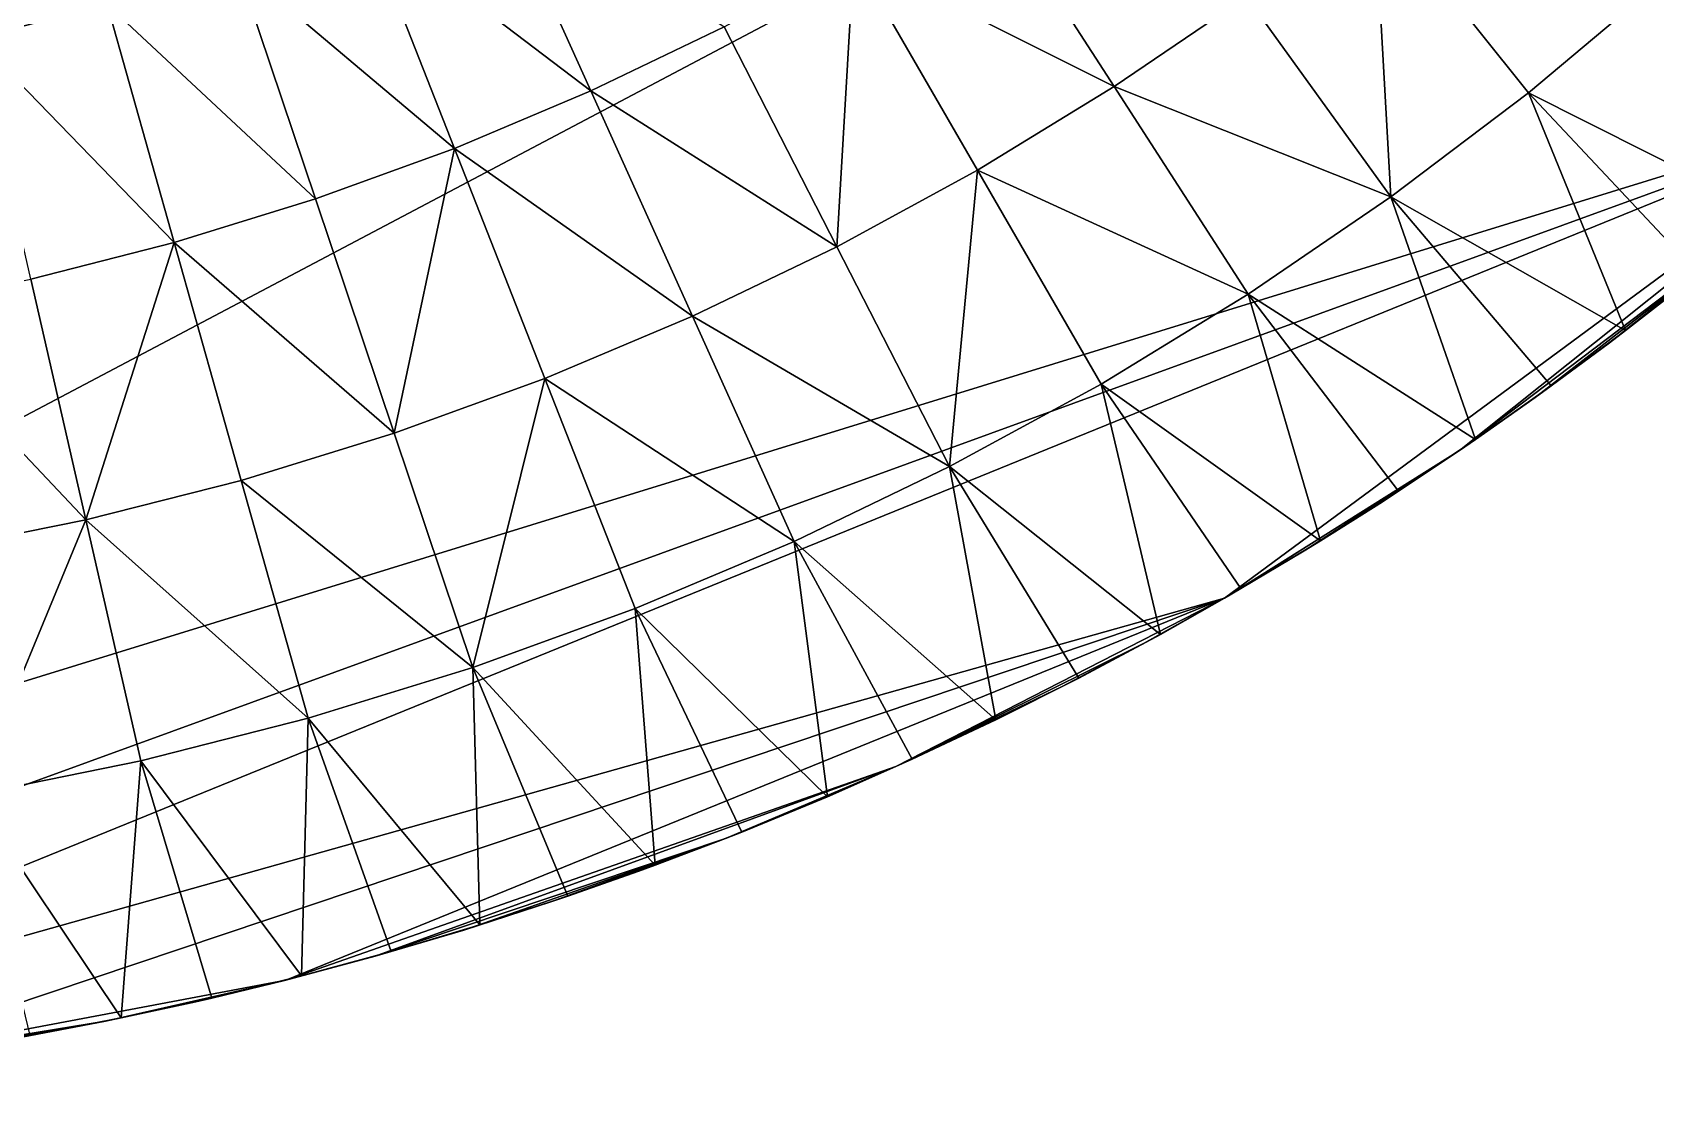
# Model space of a CAD drawing. Header units: millimetres. Extents: x -3750 to 5350, y -3750 to 3750.
# Drawn here: x 669 to 2311, y -3749 to -2675 of the extents above; entities that cross this region are included whole.
import ezdxf

# ---------------------------------------------------------------- set-up
doc = ezdxf.new("R2010")
doc.units = ezdxf.units.MM
doc.header["$MEASUREMENT"] = 0
doc.layers.add('MESH_3D', color=2, linetype='CONTINUOUS')

msp = doc.modelspace()

# ---------------------------------------------------------------- linework, layer by layer
at = {"layer": 'MESH_3D'}
for points in [[(3378.6, -1627.1, 32500), (-2410.5, 2872.7, 32500), (-1955.4, -3199.8, 32500)], [(3378.6, -1627.1, 32500), (-1955.4, -3199.8, 32500), (-1542.3, -3418.1, 32500)], [(3378.6, -1627.1, 32500), (-1542.3, -3418.1, 32500), (-558.9, -3708.1, 32500)], [(3378.6, -1627.1, 32500), (-558.9, -3708.1, 32500), (2550.6, -2748.9, 32500)], [(744.8, -2647.2, 24200), (611.9, -2681.1, 24200), (616.9, -2422.7, 24000)], [(1233.9, -2734.5, 24400), (1004.7, -2559.9, 24200), (1131, -2506.6, 24200)], [(1368.6, -2669.6, 24400), (1233.9, -2734.5, 24400), (1131, -2506.6, 24200)], [(1763.3, -2730.1, 24600), (1500, -2598.1, 24400), (1627.6, -2520.1, 24400)], [(1897.2, -2638.8, 24600), (1763.3, -2730.1, 24600), (1627.6, -2520.1, 24400)], [(2043.1, -2841.8, 24800), (1897.2, -2638.8, 24600), (2026.3, -2541, 24600)], [(2182.2, -2736.4, 24800), (2043.1, -2841.8, 24800), (2026.3, -2541, 24600)], [(2315.9, -2624.2, 24800), (2182.2, -2736.4, 24800), (2026.3, -2541, 24600)], [(1096, -2792.6, 24400), (875.8, -2606.8, 24200), (1004.7, -2559.9, 24200)], [(1233.9, -2734.5, 24400), (1096, -2792.6, 24400), (1004.7, -2559.9, 24200)], [(955.5, -2843.8, 24400), (744.8, -2647.2, 24200), (875.8, -2606.8, 24200)], [(1096, -2792.6, 24400), (955.5, -2843.8, 24400), (875.8, -2606.8, 24200)], [(1482.7, -2892.1, 24600), (1368.6, -2669.6, 24400), (1500, -2598.1, 24400)], [(1625, -2814.6, 24600), (1482.7, -2892.1, 24600), (1500, -2598.1, 24400)], [(1763.3, -2730.1, 24600), (1625, -2814.6, 24600), (1500, -2598.1, 24400)], [(2315.9, -2624.2, 24800), (2426.3, -2859.3, 25000), (2182.2, -2736.4, 24800)], [(2043.1, -2841.8, 24800), (1763.3, -2730.1, 24600), (1897.2, -2638.8, 24600)], [(812.5, -2887.9, 24400), (611.9, -2681.1, 24200), (744.8, -2647.2, 24200)], [(955.5, -2843.8, 24400), (812.5, -2887.9, 24400), (744.8, -2647.2, 24200)], [(1482.7, -2892.1, 24600), (1233.9, -2734.5, 24400), (1368.6, -2669.6, 24400)], [(812.5, -2887.9, 24400), (667.6, -2924.8, 24400), (611.9, -2681.1, 24200)], [(1336.7, -2962.4, 24600), (1096, -2792.6, 24400), (1233.9, -2734.5, 24400)], [(1482.7, -2892.1, 24600), (1336.7, -2962.4, 24600), (1233.9, -2734.5, 24400)], [(1898.9, -2940.1, 24800), (1625, -2814.6, 24600), (1763.3, -2730.1, 24600)], [(2043.1, -2841.8, 24800), (1898.9, -2940.1, 24800), (1763.3, -2730.1, 24600)], [(2182.2, -2736.4, 24800), (2280.4, -2977, 25000), (2043.1, -2841.8, 24800)], [(2182.2, -2736.4, 24800), (2354.1, -2919.1, 25000), (2280.4, -2977, 25000)], [(2182.2, -2736.4, 24800), (2426.3, -2859.3, 25000), (2354.1, -2919.1, 25000)], [(2550.6, -2748.9, 32500), (-558.9, -3708.1, 32500), (-186.9, -3745.3, 32500)], [(2550.6, -2748.9, 32500), (-186.9, -3745.3, 32500), (93.5, -3748.8, 32500)], [(2550.6, -2748.9, 32500), (93.5, -3748.8, 32500), (1875, -3247.6, 32500)], [(2550.6, -2748.9, 32500), (1875, -3247.6, 32500), (2112.5, -3098.4, 32500)], [(2550.6, -2748.9, 32500), (2112.5, -3098.4, 32500), (2410.5, -2872.7, 32500)], [(1035.1, -3080.8, 24600), (955.5, -2843.8, 24400), (1096, -2792.6, 24400)], [(1187.4, -3025.3, 24600), (1035.1, -3080.8, 24600), (1096, -2792.6, 24400)], [(1336.7, -2962.4, 24600), (1187.4, -3025.3, 24600), (1096, -2792.6, 24400)], [(1596.7, -3114.6, 24800), (1482.7, -2892.1, 24600), (1625, -2814.6, 24600)], [(1750, -3031.1, 24800), (1596.7, -3114.6, 24800), (1625, -2814.6, 24600)], [(1898.9, -2940.1, 24800), (1750, -3031.1, 24800), (1625, -2814.6, 24600)], [(1035.1, -3080.8, 24600), (812.5, -2887.9, 24400), (955.5, -2843.8, 24400)], [(2043.1, -2841.8, 24800), (2128.8, -3087.2, 25000), (1898.9, -2940.1, 24800)], [(2043.1, -2841.8, 24800), (2205.3, -3033, 25000), (2128.8, -3087.2, 25000)], [(2043.1, -2841.8, 24800), (2280.4, -2977, 25000), (2205.3, -3033, 25000)], [(2410.5, -2872.7, 32500), (2112.5, -3098.4, 32500), (2189, -3044.8, 32500)], [(2410.5, -2872.7, 32500), (2189, -3044.8, 32500), (2264.3, -2989.2, 32500)], [(2410.5, -2872.7, 32500), (2264.3, -2989.2, 32500), (2338.1, -2931.9, 32500)], [(723.2, -3168.5, 24600), (667.6, -2924.8, 24400), (812.5, -2887.9, 24400)], [(880.2, -3128.5, 24600), (723.2, -3168.5, 24600), (812.5, -2887.9, 24400)], [(1035.1, -3080.8, 24600), (880.2, -3128.5, 24600), (812.5, -2887.9, 24400)], [(1596.7, -3114.6, 24800), (1336.7, -2962.4, 24600), (1482.7, -2892.1, 24600)], [(2338.1, -2931.9, 32500), (2280.4, -2977, 25000), (2354.1, -2919.1, 25000)], [(723.2, -3168.5, 24600), (520.9, -2954.4, 24400), (667.6, -2924.8, 24400)], [(2338.1, -2931.9, 32500), (2264.3, -2989.2, 32500), (2280.4, -2977, 25000)], [(723.2, -3168.5, 24600), (564.4, -3200.6, 24600), (520.9, -2954.4, 24400)], [(1898.9, -2940.1, 24800), (1971.9, -3189.7, 25000), (1750, -3031.1, 24800)], [(1898.9, -2940.1, 24800), (2051, -3139.4, 25000), (1971.9, -3189.7, 25000)], [(1898.9, -2940.1, 24800), (2128.8, -3087.2, 25000), (2051, -3139.4, 25000)], [(1439.5, -3190.3, 24800), (1187.4, -3025.3, 24600), (1336.7, -2962.4, 24600)], [(1596.7, -3114.6, 24800), (1439.5, -3190.3, 24800), (1336.7, -2962.4, 24600)], [(2264.3, -2989.2, 32500), (2205.3, -3033, 25000), (2280.4, -2977, 25000)], [(2264.3, -2989.2, 32500), (2189, -3044.8, 32500), (2205.3, -3033, 25000)], [(1114.7, -3317.7, 24800), (1035.1, -3080.8, 24600), (1187.4, -3025.3, 24600)], [(1278.7, -3258.1, 24800), (1114.7, -3317.7, 24800), (1187.4, -3025.3, 24600)], [(1439.5, -3190.3, 24800), (1278.7, -3258.1, 24800), (1187.4, -3025.3, 24600)], [(1750, -3031.1, 24800), (1810, -3284.3, 25000), (1596.7, -3114.6, 24800)], [(1750, -3031.1, 24800), (1891.5, -3238, 25000), (1810, -3284.3, 25000)], [(1750, -3031.1, 24800), (1971.9, -3189.7, 25000), (1891.5, -3238, 25000)], [(2189, -3044.8, 32500), (2128.8, -3087.2, 25000), (2205.3, -3033, 25000)], [(2189, -3044.8, 32500), (2112.5, -3098.4, 32500), (2128.8, -3087.2, 25000)], [(1114.7, -3317.7, 24800), (880.2, -3128.5, 24600), (1035.1, -3080.8, 24600)], [(2112.5, -3098.4, 32500), (1875, -3247.6, 32500), (1955.4, -3199.8, 32500)], [(2112.5, -3098.4, 32500), (1955.4, -3199.8, 32500), (2034.5, -3150.1, 32500)], [(2112.5, -3098.4, 32500), (2034.5, -3150.1, 32500), (2051, -3139.4, 25000)], [(2112.5, -3098.4, 32500), (2051, -3139.4, 25000), (2128.8, -3087.2, 25000)], [(1596.7, -3114.6, 24800), (1643.6, -3370.6, 25000), (1439.5, -3190.3, 24800)], [(1596.7, -3114.6, 24800), (1727.4, -3328.5, 25000), (1643.6, -3370.6, 25000)], [(1596.7, -3114.6, 24800), (1810, -3284.3, 25000), (1727.4, -3328.5, 25000)], [(947.9, -3369.2, 24800), (723.2, -3168.5, 24600), (880.2, -3128.5, 24600)], [(1114.7, -3317.7, 24800), (947.9, -3369.2, 24800), (880.2, -3128.5, 24600)], [(2034.5, -3150.1, 32500), (1955.4, -3199.8, 32500), (1971.9, -3189.7, 25000)], [(2034.5, -3150.1, 32500), (1971.9, -3189.7, 25000), (2051, -3139.4, 25000)], [(607.8, -3446.8, 24800), (564.4, -3200.6, 24600), (723.2, -3168.5, 24600)], [(778.8, -3412.2, 24800), (607.8, -3446.8, 24800), (723.2, -3168.5, 24600)], [(947.9, -3369.2, 24800), (778.8, -3412.2, 24800), (723.2, -3168.5, 24600)], [(1439.5, -3190.3, 24800), (1473.2, -3448.5, 25000), (1278.7, -3258.1, 24800)], [(1439.5, -3190.3, 24800), (1558.9, -3410.6, 25000), (1473.2, -3448.5, 25000)], [(1439.5, -3190.3, 24800), (1643.6, -3370.6, 25000), (1558.9, -3410.6, 25000)], [(1955.4, -3199.8, 32500), (1875, -3247.6, 32500), (1891.5, -3238, 25000)], [(1955.4, -3199.8, 32500), (1891.5, -3238, 25000), (1971.9, -3189.7, 25000)], [(1875, -3247.6, 32500), (93.5, -3748.8, 32500), (466.3, -3720.9, 32500)], [(1875, -3247.6, 32500), (466.3, -3720.9, 32500), (925.3, -3634, 32500)], [(1875, -3247.6, 32500), (925.3, -3634, 32500), (1542.3, -3418.1, 32500)], [(1875, -3247.6, 32500), (1542.3, -3418.1, 32500), (1793.5, -3293.3, 32500)], [(1875, -3247.6, 32500), (1793.5, -3293.3, 32500), (1810, -3284.3, 25000)], [(1875, -3247.6, 32500), (1810, -3284.3, 25000), (1891.5, -3238, 25000)], [(1278.7, -3258.1, 24800), (1299, -3517.8, 25000), (1114.7, -3317.7, 24800)], [(1278.7, -3258.1, 24800), (1386.5, -3484.3, 25000), (1299, -3517.8, 25000)], [(1278.7, -3258.1, 24800), (1473.2, -3448.5, 25000), (1386.5, -3484.3, 25000)], [(1793.5, -3293.3, 32500), (1542.3, -3418.1, 32500), (1710.8, -3337, 32500)], [(1793.5, -3293.3, 32500), (1710.8, -3337, 32500), (1727.4, -3328.5, 25000)], [(1793.5, -3293.3, 32500), (1727.4, -3328.5, 25000), (1810, -3284.3, 25000)], [(1114.7, -3317.7, 24800), (1121.6, -3578.3, 25000), (947.9, -3369.2, 24800)], [(1114.7, -3317.7, 24800), (1210.7, -3549.2, 25000), (1121.6, -3578.3, 25000)], [(1114.7, -3317.7, 24800), (1299, -3517.8, 25000), (1210.7, -3549.2, 25000)], [(1710.8, -3337, 32500), (1643.6, -3370.6, 25000), (1727.4, -3328.5, 25000)], [(1710.8, -3337, 32500), (1542.3, -3418.1, 32500), (1627.1, -3378.6, 32500)], [(1710.8, -3337, 32500), (1627.1, -3378.6, 32500), (1643.6, -3370.6, 25000)], [(947.9, -3369.2, 24800), (941.4, -3629.9, 25000), (778.8, -3412.2, 24800)], [(947.9, -3369.2, 24800), (1031.8, -3605.2, 25000), (941.4, -3629.9, 25000)], [(947.9, -3369.2, 24800), (1121.6, -3578.3, 25000), (1031.8, -3605.2, 25000)], [(1627.1, -3378.6, 32500), (1542.3, -3418.1, 32500), (1558.9, -3410.6, 25000)], [(1627.1, -3378.6, 32500), (1558.9, -3410.6, 25000), (1643.6, -3370.6, 25000)], [(778.8, -3412.2, 24800), (758.9, -3672.4, 25000), (607.8, -3446.8, 24800)], [(778.8, -3412.2, 24800), (850.4, -3652.3, 25000), (758.9, -3672.4, 25000)], [(778.8, -3412.2, 24800), (941.4, -3629.9, 25000), (850.4, -3652.3, 25000)], [(1542.3, -3418.1, 32500), (1473.2, -3448.5, 25000), (1558.9, -3410.6, 25000)], [(1542.3, -3418.1, 32500), (925.3, -3634, 32500), (1015.7, -3609.8, 32500)], [(1542.3, -3418.1, 32500), (1015.7, -3609.8, 32500), (1370, -3490.8, 32500)], [(1542.3, -3418.1, 32500), (1370, -3490.8, 32500), (1456.6, -3455.5, 32500)], [(1542.3, -3418.1, 32500), (1456.6, -3455.5, 32500), (1473.2, -3448.5, 25000)], [(607.8, -3446.8, 24800), (758.9, -3672.4, 25000), (666.9, -3690.2, 25000)], [(1456.6, -3455.5, 32500), (1370, -3490.8, 32500), (1386.5, -3484.3, 25000)], [(1456.6, -3455.5, 32500), (1386.5, -3484.3, 25000), (1473.2, -3448.5, 25000)], [(1370, -3490.8, 32500), (1015.7, -3609.8, 32500), (1105.3, -3583.4, 32500)], [(1370, -3490.8, 32500), (1105.3, -3583.4, 32500), (1194.3, -3554.7, 32500)], [(1370, -3490.8, 32500), (1194.3, -3554.7, 32500), (1282.6, -3523.8, 32500)], [(1370, -3490.8, 32500), (1282.6, -3523.8, 32500), (1299, -3517.8, 25000)], [(1370, -3490.8, 32500), (1299, -3517.8, 25000), (1386.5, -3484.3, 25000)], [(1282.6, -3523.8, 32500), (1194.3, -3554.7, 32500), (1210.7, -3549.2, 25000)], [(1282.6, -3523.8, 32500), (1210.7, -3549.2, 25000), (1299, -3517.8, 25000)], [(1194.3, -3554.7, 32500), (1105.3, -3583.4, 32500), (1121.6, -3578.3, 25000)], [(1194.3, -3554.7, 32500), (1121.6, -3578.3, 25000), (1210.7, -3549.2, 25000)], [(1105.3, -3583.4, 32500), (1031.8, -3605.2, 25000), (1121.6, -3578.3, 25000)], [(1105.3, -3583.4, 32500), (1015.7, -3609.8, 32500), (1031.8, -3605.2, 25000)], [(1015.7, -3609.8, 32500), (925.3, -3634, 32500), (941.4, -3629.9, 25000)], [(1015.7, -3609.8, 32500), (941.4, -3629.9, 25000), (1031.8, -3605.2, 25000)], [(925.3, -3634, 32500), (466.3, -3720.9, 32500), (743, -3675.6, 32500)], [(925.3, -3634, 32500), (743, -3675.6, 32500), (834.5, -3656, 32500)], [(925.3, -3634, 32500), (834.5, -3656, 32500), (850.4, -3652.3, 25000)], [(925.3, -3634, 32500), (850.4, -3652.3, 25000), (941.4, -3629.9, 25000)], [(834.5, -3656, 32500), (743, -3675.6, 32500), (758.9, -3672.4, 25000)], [(834.5, -3656, 32500), (758.9, -3672.4, 25000), (850.4, -3652.3, 25000)], [(743, -3675.6, 32500), (466.3, -3720.9, 32500), (558.9, -3708.1, 32500)], [(743, -3675.6, 32500), (558.9, -3708.1, 32500), (651.2, -3693, 32500)], [(743, -3675.6, 32500), (651.2, -3693, 32500), (666.9, -3690.2, 25000)], [(743, -3675.6, 32500), (666.9, -3690.2, 25000), (758.9, -3672.4, 25000)]]:
    msp.add_3dface(points, dxfattribs=at)

doc.saveas('drawing.dxf')
